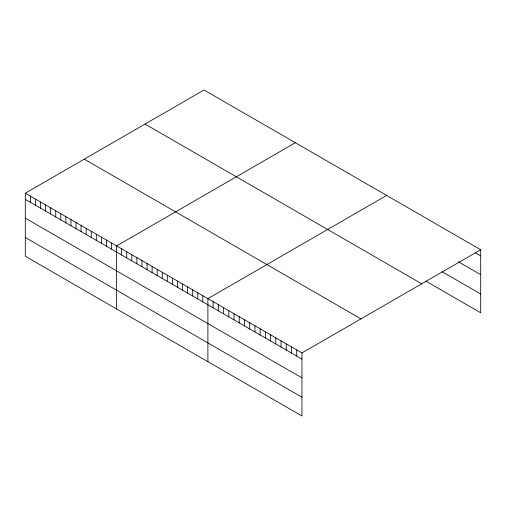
<?xml version="1.0" encoding="UTF-8"?>
<svg xmlns="http://www.w3.org/2000/svg" width="506" height="506" viewBox="0 0 506 506"><rect width="100%" height="100%" fill="white"/><g stroke="black" fill="none" stroke-linecap="round" stroke-linejoin="round"><path stroke-width="0.76" d="M25.3 193.21L301.955 352.935L301.955 415.989L25.3 256.257L25.3 193.21L204.044 90.011L480.7 249.743L480.7 312.79L425.831 281.108M295.34 142.724L116.595 245.922L116.595 308.97M386.635 195.43L207.89 298.629L207.89 361.682M301.955 352.935L480.7 249.743M475.476 252.88L480.7 255.897M458.493 261.849L480.7 274.669M442.162 271.766L480.7 294.018M145.058 124.071L421.713 283.796M84.287 159.156L360.942 318.881M25.3 199.37L301.955 359.096M25.3 218.143L301.955 377.868M25.3 237.485L301.955 397.21M296.731 349.918L296.731 356.079M291.507 346.901L291.507 353.062M286.276 343.884L286.276 350.044M281.051 340.867L281.051 347.027M275.827 337.85L275.827 344.01M270.602 334.833L270.602 340.993M265.378 331.816L265.378 337.976M260.147 328.799L260.147 334.959M254.923 325.782L254.923 331.942M249.698 322.765L249.698 328.925M244.474 319.748L244.474 325.908M239.249 316.731L239.249 322.891M234.019 313.714L234.019 319.874M228.794 310.697L228.794 316.857M223.57 307.68L223.57 313.84M218.345 304.663L218.345 310.823M213.121 301.646L213.121 307.806M202.817 295.7L202.817 301.861M197.751 292.772L197.751 298.932M192.678 289.843L192.678 296.004M187.606 286.915L187.606 293.075M182.533 283.986L182.533 290.147M177.461 281.058L177.461 287.218M172.388 278.129L172.388 284.29M167.315 275.201L167.315 281.361M162.243 272.272L162.243 278.433M157.17 269.35L157.17 275.504M152.097 266.422L152.097 272.576M147.031 263.493L147.031 269.647M141.958 260.565L141.958 266.719M136.886 257.636L136.886 263.79M131.813 254.708L131.813 260.862M126.74 251.779L126.74 257.933M121.668 248.851L121.668 255.005M111.522 242.994L111.522 249.148M106.45 240.065L106.45 246.22M101.377 237.137L101.377 243.291M96.311 234.208L96.311 240.363M91.238 231.28L91.238 237.434M86.165 228.351L86.165 234.512M81.093 225.423L81.093 231.584M76.02 222.495L76.02 228.655M70.948 219.566L70.948 225.727M65.875 216.638L65.875 222.798M60.802 213.709L60.802 219.87M55.73 210.781L55.73 216.941M50.657 207.852L50.657 214.013M45.591 204.924L45.591 211.084M40.518 201.995L40.518 208.156M35.445 199.067L35.445 205.227M30.373 196.138L30.373 202.299"/></g></svg>
